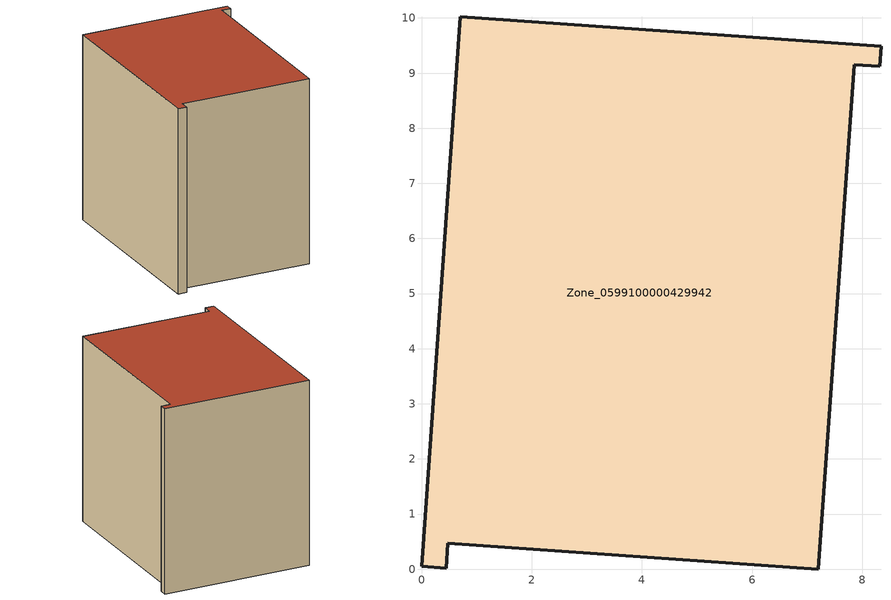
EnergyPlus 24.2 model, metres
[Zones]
Zone_0599100000429942
 floor ground (C_G): 7.2,0 0.48,0.47 0.45,0.02 0,0.05 0.7,10.02 8.34,9.49 8.31,9.12 7.85,9.15 z7.55
 wall outside (C_F): 8.31,9.12 8.34,9.49 0.7,10.02 0,0.05 0.45,0.02 0.48,0.47 7.2,0 7.85,9.15 8.31,9.12 z7.55:17.09
 roof outside (C_R): 0.48,0.47 7.2,0 7.85,9.15 8.31,9.12 8.34,9.49 0.7,10.02 0,0.05 0.45,0.02 z17.09
[BUILDING]
Pand.0599100000429942: North Axis=0; Terrain=City; Loads Convergence Tolerance Value=0.04; Temperature Convergence Tolerance Value=0.4; Solar Distribution=FullExterior; Maximum Number of Warmup Days=25; Minimum Number of Warmup Days=1
[Site:Location]
Rotterdam.The.Hague.AP_ZH_NLD Design_Conditions: Latitude=51.96; Longitude=4.45; Time Zone=1; Elevation=-4.5
[SITE:GROUNDTEMPERATURE:BUILDINGSURFACE]
18, 18, 18, 18, 18, 18, 18, 18, 18, 18, 18, 18
[MATERIAL] Thermal Absorptance=0.9; Solar Absorptance=0.7; Visible Absorptance=0.7
Name | Roughness | Thickness | Conductivity | Density | Specific Heat
G.TI.2006-2014 | MediumSmooth | 0.15 | 0.06 | 540 | 1210
F.TI.2006-2014 | Rough | 0.3 | 0.12 | 1920 | 840
R.TI.2006-2014 | MediumRough | 0.2 | 0.08 | 1500 | 1000
[CONSTRUCTION]
C_G: G.TI.2006-2014
C_F: F.TI.2006-2014
C_R: R.TI.2006-2014
[ZONE]
Zone_0599100000429942: Type=1; Multiplier=1; Ceiling Height=Autocalculate; Volume=Autocalculate; Floor Area=autocalculate; Part of Total Floor Area=Yes
[ZONEINFILTRATION:DESIGNFLOWRATE]
Infil_Zone_0599100000429942: Zone or ZoneList or Space or SpaceList=Zone_0599100000429942; Schedule=AlwaysOn; Design Flow Rate Calculation Method=Flow/Area; Flow Rate per Floor Area=0.0015; Constant Term Coefficient=1; Temperature Term Coefficient=0; Velocity Term Coefficient=0; Velocity Squared Term Coefficient=0
[HVACTEMPLATE:ZONE:IDEALLOADSAIRSYSTEM]
Zone_0599100000429942: Maximum Heating Supply Air Temperature=50; Minimum Cooling Supply Air Temperature=13; Maximum Heating Supply Air Humidity Ratio=0.0156; Minimum Cooling Supply Air Humidity Ratio=0.0077; Heating Limit=NoLimit; Cooling Limit=NoLimit; Dehumidification Control Type=ConstantSensibleHeatRatio; Cooling Sensible Heat Ratio=0.7; Dehumidification Setpoint=60; Humidification Control Type=None; Humidification Setpoint=30; Outdoor Air Method=None; Outdoor Air Flow Rate per Person=0.00944; Outdoor Air Flow Rate per Zone Floor Area=0; Outdoor Air Flow Rate per Zone=0; Demand Controlled Ventilation Type=None; Outdoor Air Economizer Type=NoEconomizer; Heat Recovery Type=None; Sensible Heat Recovery Effectiveness=0.7; Latent Heat Recovery Effectiveness=0.65
[ZONECONTROL:THERMOSTAT]
ThermostatControl_Zone_0599100000429942: Zone or ZoneList=Zone_0599100000429942; Control Type Schedule=DualSetpointControlType; Control 1=Thermostat_Zone_0599100000429942; Temperature Difference Between Cutout And Setpoint=0
[THERMOSTATSETPOINT:DUALSETPOINT]
Thermostat_Zone_0599100000429942: Heating Setpoint Temperature Schedule=HeatingSetpoint_Zone_0599100000429942; Cooling Setpoint Temperature Schedule=CoolingSetpoint_Zone_0599100000429942
[SCHEDULE:COMPACT]
HeatingSetpoint_Zone_0599100000429942: Through: 12/31, For: AllDays, Until: 24:00, 21
CoolingSetpoint_Zone_0599100000429942: Through: 12/31, For: AllDays, Until: 24:00, 24
DualSetpointControlType: Through: 12/31, For: AllDays, Until: 24:00, 4
AlwaysOn: Through: 12/31, For: AllDays, Until: 24:00, 1
